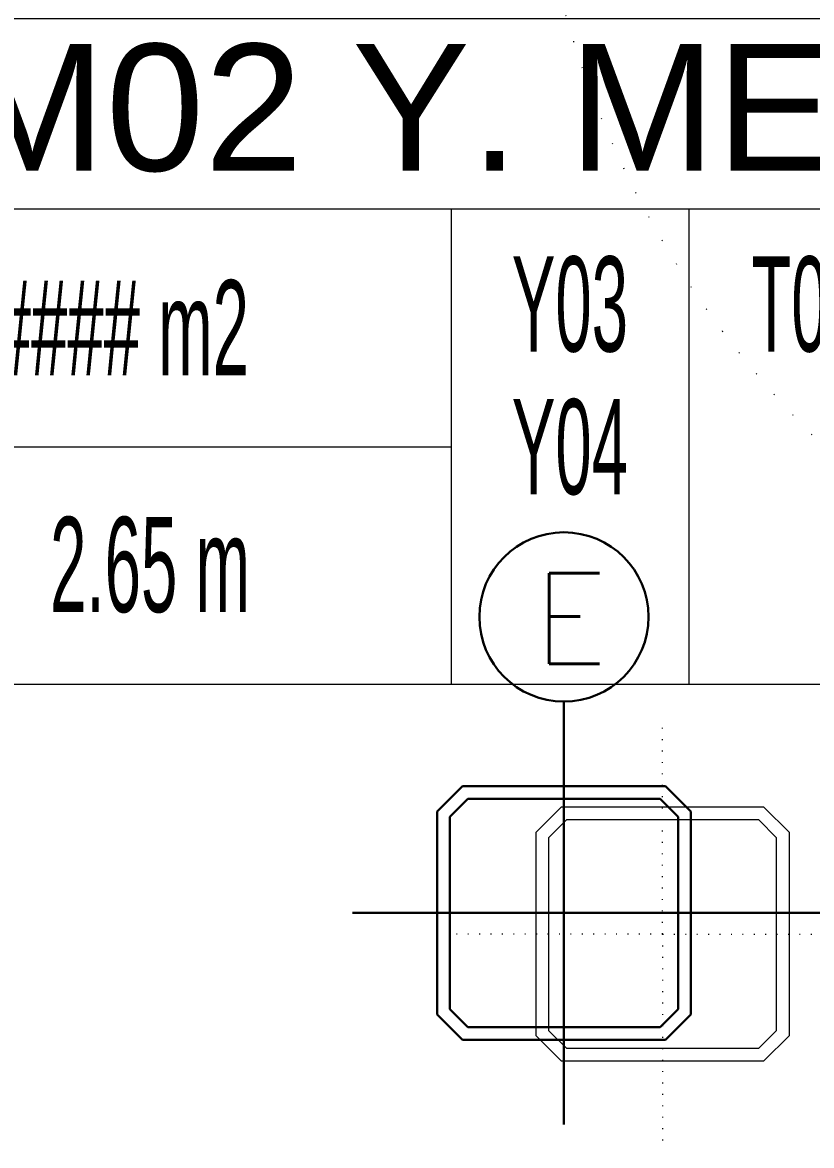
# Model space of a CAD drawing. Extents: x -2012 to 34975, y -1043 to 8321.
# Drawn here: x 24250.3 to 24343.6, y 3690 to 3822.8 of the extents above; entities that cross this region are included whole.
import ezdxf
from ezdxf.enums import TextEntityAlignment as Align

# ---------------------------------------------------------------- set-up
doc = ezdxf.new("R2010")
doc.units = 0
doc.header["$LTSCALE"] = 25
doc.linetypes.add('DOT2', pattern=[0.125, 0, -0.125])
doc.layers.get('0').update_dxf_attribs({"color": 9, "lineweight": 9})
for name, color, linetype, lineweight in [('07', 9, 'Continuous', 9), ('21_MAHAL', 9, 'Continuous', 9), ('E-2x18(W) PL DOWNLIGHT ARMATÜR (SIVAÜSTÜ)', 7, 'Continuous', 30), ('E-ACİL AYDINLATMA KİTİ', 7, 'Continuous', 30), ('E-KABLO', 7, 'Continuous', 30)]:
    doc.layers.add(name, color=color, linetype=linetype, lineweight=lineweight)
doc.styles.add('Arial', font='arial.ttf', dxfattribs={"height": 2.5})
doc.styles.add('E-YAZI', font='txttw.shx')
doc.styles.add('MuuM_TEXT-STANDART', font='ARIALN.TTF')

# ---------------------------------------------------------------- blocks, each defined once
blk = doc.blocks.new('p-yng-01')
at = {"linetype": 'DOT2'}
blk.add_arc((2, -5.39), 115.41, 269.9997, 0.8132, dxfattribs=at)
blk = doc.blocks.new('0_roomno2')
blk.add_lwpolyline([(19.375, -10.5), (0, -10.5), (0, 0), (19.375, 0)], close=True)
for points in [[(0, -3), (19.375, -3)], [(8.125, -3), (8.125, -10.5)], [(11.875, -3), (11.875, -10.5)], [(0, -6.75), (8.125, -6.75)]]:
    blk.add_lwpolyline(points)
at = {"style": 'Arial'}
blk.add_attdef('ODANO', (0, 1.17), '', height=2, dxfattribs=at)
blk.add_attdef('MEKANADI', text='', height=2, dxfattribs=at).set_placement((0.35, -3), align=Align.BOTTOM_LEFT)
at = {"style": 'MuuM_TEXT-STANDART', "width": 0.6}
for tag, p in [('YER01', (10, -4.5)), ('TAVAN01', (13.75, -4.5)), ('DUVAR01', (17.5, -4.5)), ('YER02', (10, -6.75)), ('TAVAN02', (13.75, -6.75)), ('DUVAR02', (17.5, -6.75)), ('YER03', (10, -9)), ('TAVAN03', (13.75, -9)), ('DUVAR03', (17.5, -9))]:
    blk.add_attdef(tag, text='', height=1.5, dxfattribs=at).set_placement(p, align=Align.MIDDLE_CENTER)
for tag, p in [('M2', (0.35, -4.875)), ('TEMIZTAVANYUKSEKLIGI', (1.8, -8.608))]:
    blk.add_attdef(tag, text='', height=1.5, dxfattribs=at).set_placement(p, align=Align.MIDDLE_LEFT)
blk = doc.blocks.new('p-sıva altı_vw')
at = {"linetype": 'DOT2', "ltscale": 0.4}
for q in [(0, 25), (0, 25), (-25, 0), (-25, 0), (0, -25), (25, 0), (0, -25), (25, 0)]:
    blk.add_line((0, 0), q, dxfattribs=at)
for points in [[(-12, -15), (12, -15), (15, -12), (15, 12), (12, 15), (-12, 15), (-15, 12), (-15, -12)], [(-11.38, -13.5), (11.38, -13.5), (13.5, -11.38), (13.5, 11.38), (11.38, 13.5), (-11.38, 13.5), (-13.5, 11.38), (-13.5, -11.38)]]:
    blk.add_lwpolyline(points, close=True)
blk = doc.blocks.new('100_ACİL AYDINLATMA KİTİ')
at = {"layer": 'E-ACİL AYDINLATMA KİTİ', "color": 3}
blk.add_circle((0, 0), 1.251, dxfattribs=at)
at = {"layer": 'E-ACİL AYDINLATMA KİTİ', "color": 3, "style": 'E-YAZI'}
blk.add_text('E', height=1.34, dxfattribs=at).set_placement((-0.448, -0.694))
blk = doc.blocks.new('100_2x18(W) PL DOWNLIGHT ARMATÜR (SIVAÜSTÜ)')
at = {"layer": 'E-2x18(W) PL DOWNLIGHT ARMATÜR (SIVAÜSTÜ)', "color": 4, "ltscale": 0.4}
for q in [(0, 25), (0, 25), (-25, 0), (-25, 0), (0, -25), (25, 0), (0, -25), (25, 0)]:
    blk.add_line((0, 0), q, dxfattribs=at)
at = {"layer": 'E-2x18(W) PL DOWNLIGHT ARMATÜR (SIVAÜSTÜ)', "color": 4}
for p, q in [((-12, 15), (-15, 12)), ((12, 15), (-12, 15)), ((15, 12), (12, 15)), ((-11.38, 13.5), (-13.5, 11.38)), ((11.38, 13.5), (-11.38, 13.5)), ((13.5, 11.38), (11.38, 13.5)), ((-15, 12), (-15, -12)), ((15, -12), (15, 12)), ((-13.5, 11.38), (-13.5, -11.38)), ((13.5, -11.38), (13.5, 11.38)), ((-13.5, -11.38), (-11.38, -13.5)), ((11.38, -13.5), (13.5, -11.38)), ((-15, -12), (-12, -15)), ((12, -15), (15, -12)), ((-11.38, -13.5), (11.38, -13.5)), ((-12, -15), (12, -15))]:
    blk.add_line(p, q, dxfattribs=at)

msp = doc.modelspace()

# ---------------------------------------------------------------- linework, layer by layer
at = {"layer": 'E-KABLO', "color": 6}
msp.add_line((24339.34, 3717.5), (24543.08, 3717.5), dxfattribs=at)

# ---------------------------------------------------------------- block references
msp.add_blockref('p-sıva altı_vw', (24326.01, 3715))
at = {"layer": '07', "rotation": 270}
msp.add_blockref('p-yng-01', (24430.84, 3857.5), dxfattribs=at)
at = {"layer": '21_MAHAL'}
ref = msp.add_blockref('0_roomno2', (24240.05, 3823.27), dxfattribs=dict(at, xscale=7.5, yscale=7.5, zscale=7.5))
ref.add_attrib('MEKANADI', 'M02 Y. MERD.', dxfattribs={"layer": '0', "height": 15, "style": 'Arial'}).set_placement((24242.68, 3800.77), align=Align.BOTTOM_LEFT)
ref.add_attrib('M2', '##### m2', dxfattribs={"layer": '0', "height": 11.25, "style": 'MuuM_TEXT-STANDART', "width": 0.6}).set_placement((24242.68, 3786.71), align=Align.MIDDLE_LEFT)
ref.add_attrib('TEMIZTAVANYUKSEKLIGI', '2.65 m', dxfattribs={"layer": '0', "height": 11.25, "style": 'MuuM_TEXT-STANDART', "width": 0.6}).set_placement((24253.55, 3758.71), align=Align.MIDDLE_LEFT)
ref.add_attrib('YER01', 'Y03', dxfattribs={"layer": '0', "height": 11.25, "style": 'MuuM_TEXT-STANDART', "width": 0.6}).set_placement((24315.05, 3789.52), align=Align.MIDDLE_CENTER)
ref.add_attrib('TAVAN01', 'T09', dxfattribs={"layer": '0', "height": 11.25, "style": 'MuuM_TEXT-STANDART', "width": 0.6}).set_placement((24343.18, 3789.52), align=Align.MIDDLE_CENTER)
ref.add_attrib('YER02', 'Y04', dxfattribs={"layer": '0', "height": 11.25, "style": 'MuuM_TEXT-STANDART', "width": 0.6}).set_placement((24315.05, 3772.64), align=Align.MIDDLE_CENTER)
at = {"layer": 'E-2x18(W) PL DOWNLIGHT ARMATÜR (SIVAÜSTÜ)', "color": 6}
msp.add_blockref('100_2x18(W) PL DOWNLIGHT ARMATÜR (SIVAÜSTÜ)', (24314.34, 3717.5), dxfattribs=at)
at = {"layer": 'E-ACİL AYDINLATMA KİTİ', "xscale": 8, "yscale": 8, "zscale": 8}
msp.add_blockref('100_ACİL AYDINLATMA KİTİ', (24314.34, 3752.51), dxfattribs=at)

doc.saveas('drawing.dxf')
